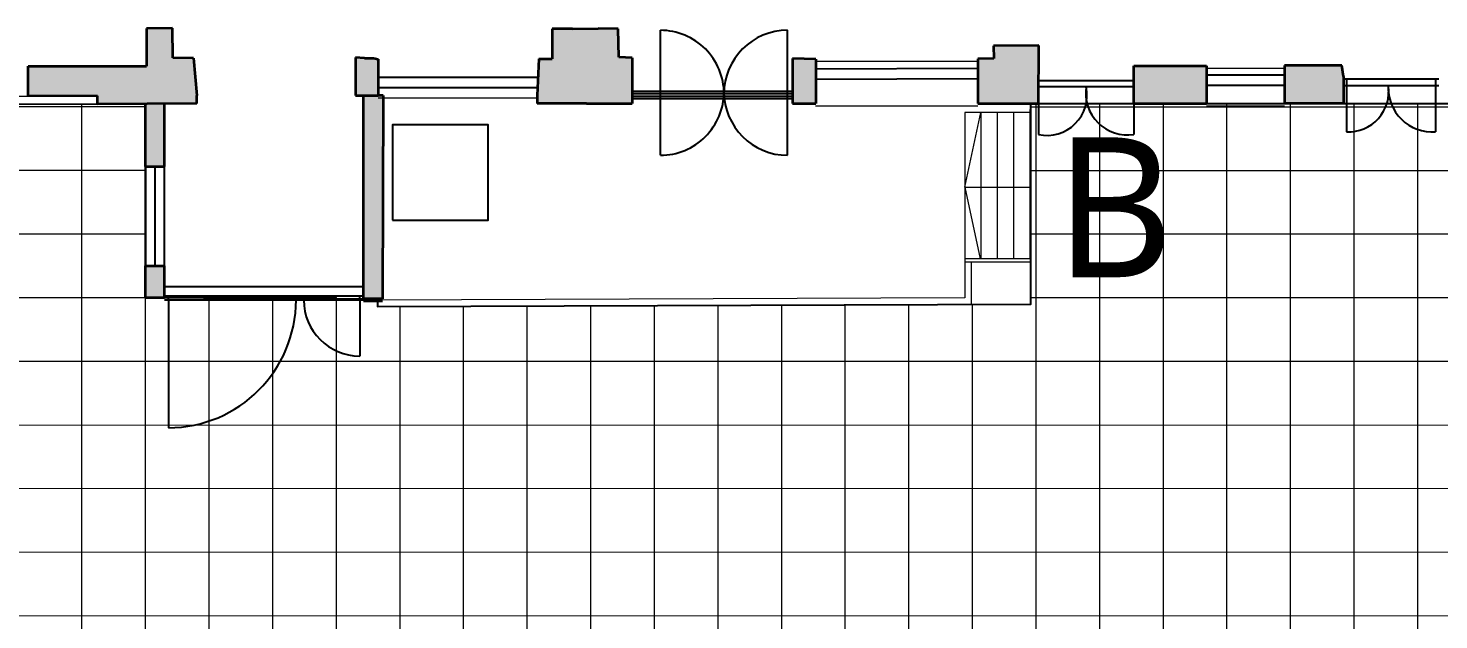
# Model space of a CAD drawing. Header units: millimetres. Extents: x -2569 to 735611, y -420503 to 265310.
# Drawn here: x 365999 to 388174, y 45146 to 54442 of the extents above; entities that cross this region are included whole.
import ezdxf

# ---------------------------------------------------------------- set-up
doc = ezdxf.new("R2010")
doc.units = ezdxf.units.MM
doc.layers.add('00 APUVIIVA No plot', color=6, linetype='Continuous', plot=False)
for name, color, linetype in [('02 IKKUNA', 4, 'Continuous'), ('02 KALUSTEET', 7, 'Continuous'), ('02 OVI', 5, 'Continuous'), ('03 TEKSTI RAPPUKIRJAIN', 7, 'Continuous')]:
    doc.layers.add(name, color=color, linetype=linetype)
for name, color, linetype, lineweight in [('02 KANTAVA', 24, 'Continuous', 35), ('02 KANTAVA _väri', 2, 'Continuous', 35), ('02 RAPUT', 1, 'Continuous', 5), ('02 SEINÄLINJA', 151, 'Continuous', 9)]:
    doc.layers.add(name, color=color, linetype=linetype, lineweight=lineweight)
doc.layers.add('02 Ruudukko eheä', color=7, linetype='Continuous', lineweight=9, true_color=0x7c7887)
doc.styles.get("Standard").update_dxf_attribs({"font": ''})
doc.styles.get('Standard').set_extended_font_data('Roboto')

# ---------------------------------------------------------------- blocks, each defined once
blk = doc.blocks.new('MKH sisäpiha ruudutus')
at = {"layer": '00 APUVIIVA No plot'}
blk.add_lwpolyline([(51759, 30142), (55925, 30152), (55926, 30010), (57557, 30021), (62920, 30034), (64558, 30011), (69923, 30013), (71492, 30004), (76855, 29996), (77610, 30003), (77610, 26958), (81258, 26940), (81256, 26819), (91524, 26857), (91524, 30007), (94288, 30007), (99055, 30007), (99055, 30110), (104406, 30119), (104406, 30024), (105792, 30024), (111153, 30020), (112779, 30028), (117332, 29965)], dxfattribs=at)
at = {"layer": '02 Ruudukko eheä'}
for p, q in [((51760, 29967), (77610, 29961)), ((76610, 13664), (76610, 29997)), ((77610, 13791), (77610, 30003)), ((91524, 29957), (127853, 29949)), ((91610, 13813), (91610, 30007)), ((92610, 13814), (92610, 30007)), ((93610, 16515), (93610, 30007)), ((94610, 16515), (94610, 30007)), ((95610, 16515), (95610, 30007)), ((96610, 13673), (96610, 30007)), ((97610, 13674), (97610, 30007)), ((50353, 28967), (77610, 28961)), ((91524, 28956), (127848, 28948)), ((50353, 27967), (77610, 27961)), ((91524, 27959), (127844, 27959)), ((50353, 26958), (80610, 26958)), ((78610, 13800), (78610, 26960)), ((79610, 13665), (79610, 26960)), ((80610, 13665), (80610, 26960)), ((85610, 13809), (85610, 26835)), ((86610, 13809), (86610, 26839)), ((87610, 13810), (87610, 26842)), ((88610, 13811), (88610, 26846)), ((89610, 13812), (89610, 26850)), ((90610, 13813), (90610, 26854)), ((91524, 26958), (127839, 26958)), ((81610, 16662), (81610, 26820)), ((82610, 16663), (82610, 26824)), ((83610, 16663), (83610, 26827)), ((84610, 16663), (84610, 26831)), ((50353, 25958), (127834, 25958)), ((90865, 25957), (127834, 25949)), ((50353, 24967), (127830, 24949)), ((50353, 23967), (127861, 23949)), ((50353, 22967), (127861, 22949)), ((57105, 21965), (127861, 21949))]:
    blk.add_line(p, q, dxfattribs=at)

msp = doc.modelspace()

# ---------------------------------------------------------------- hatches: boundary and pattern name
at = {"layer": '02 KANTAVA _väri'}
h = msp.add_hatch(color=256, dxfattribs=at)
h.dxf.hatch_style = 1
h.paths.add_polyline_path([(368600, 53973), (368271, 53978), (368265, 54442), (367861, 54439), (367861, 53845), (366000, 53845), (366000, 53387), (367086, 53379), (367088, 53247), (368652, 53261), (368650, 53387)])
h = msp.add_hatch(color=256, dxfattribs=at)
h.dxf.hatch_style = 1
h.paths.add_polyline_path([(375491, 53974), (375284, 53988), (375274, 54434), (374958, 54439), (374554, 54433), (374234, 54433), (374234, 53963), (374024, 53963), (373999, 53385), (373999, 53257), (374774, 53258), (375491, 53258)])
h = msp.add_hatch(color=256, dxfattribs=at)
h.dxf.hatch_style = 1
h.paths.add_polyline_path([(381880, 53521), (381887, 54169), (381176, 54165), (381180, 53967), (380930, 53963), (380930, 53258), (381880, 53258)])
h = msp.add_hatch(color=256, dxfattribs=at)
h.dxf.hatch_style = 1
h.paths.add_polyline_path([(371500, 53955), (371429, 53970), (371284, 53970), (371145, 53982), (371145, 53386), (371500, 53386)])
h = msp.add_hatch(color=256, dxfattribs=at)
h.dxf.hatch_style = 1
h.paths.add_polyline_path([(378380, 53953), (378014, 53964), (378014, 53258), (378380, 53258)])
h = msp.add_hatch(color=256, dxfattribs=at)
h.dxf.hatch_style = 1
h.paths.add_polyline_path([(383382, 53853), (383382, 53258), (384522, 53258), (384522, 53853)])
h = msp.add_hatch(color=256, dxfattribs=at)
h.dxf.hatch_style = 1
h.paths.add_polyline_path([(386675, 53682), (386652, 53854), (385748, 53854), (385748, 53258), (386675, 53258)])
h = msp.add_hatch(color=256, dxfattribs=at)
h.dxf.hatch_style = 1
h.paths.add_polyline_path([(368144, 53257), (367844, 53254), (367844, 52269), (368144, 52269)])
h = msp.add_hatch(color=256, dxfattribs=at)
h.dxf.hatch_style = 1
h.paths.add_polyline_path([(371579, 53386), (371500, 53386), (371271, 53386), (371271, 50191), (371571, 50191)])
h = msp.add_hatch(color=256, dxfattribs=at)
h.dxf.hatch_style = 1
h.paths.add_polyline_path([(368144, 50709), (367844, 50709), (367844, 50209), (368144, 50209)])

# ---------------------------------------------------------------- linework, layer by layer
at = {"layer": '02 IKKUNA', "color": 4, "linetype": 'Continuous'}
for p, q in [((371499, 53675), (374012, 53675)), ((371499, 53510), (374004, 53510))]:
    msp.add_line(p, q, dxfattribs=at)
at = {"layer": '02 IKKUNA', "color": 4}
for p, q in [((378378, 53805), (380928, 53815)), ((385746, 53705), (384520, 53705)), ((378379, 53640), (380929, 53650)), ((385746, 53540), (384520, 53540)), ((367844, 50709), (367844, 52269)), ((367994, 50709), (367994, 52269)), ((368144, 50709), (368144, 52269))]:
    msp.add_line(p, q, dxfattribs=at)
at = {"layer": '02 KALUSTEET'}
msp.add_lwpolyline([(371728, 51425), (373228, 51425), (373228, 52925), (371728, 52925)], close=True, dxfattribs=at)
msp.add_lwpolyline([(371728, 51425), (373228, 51425), (373228, 52925), (371728, 52925)], close=True, dxfattribs=at)
msp.add_lwpolyline([(371728, 51425), (373228, 51425), (373228, 52925), (371728, 52925)], close=True, dxfattribs=at)
at = {"layer": '02 KANTAVA'}
for p, q in [((368265, 54442), (367861, 54439)), ((367861, 54439), (367861, 53845)), ((368271, 53978), (368265, 54442)), ((374234, 54433), (374234, 53963)), ((374554, 54433), (374234, 54433)), ((374234, 54433), (374234, 53963)), ((374554, 54433), (374234, 54433)), ((374554, 54433), (374958, 54439)), ((374554, 54433), (374958, 54439)), ((375274, 54434), (374958, 54439)), ((375274, 54434), (374958, 54439)), ((375284, 53988), (375274, 54434)), ((375284, 53988), (375274, 54434)), ((381887, 54169), (381176, 54163)), ((381176, 54163), (381180, 53967)), ((381882, 53258), (381887, 54169)), ((368600, 53973), (368271, 53978)), ((368600, 53973), (368650, 53387)), ((371284, 53970), (371145, 53982)), ((371145, 53982), (371145, 53386)), ((371284, 53970), (371145, 53982)), ((371145, 53982), (371145, 53386)), ((371284, 53970), (371429, 53970)), ((371284, 53970), (371429, 53970)), ((371429, 53970), (371500, 53955)), ((371429, 53970), (371500, 53955)), ((371500, 53955), (371500, 53386)), ((371500, 53955), (371500, 53386)), ((374024, 53963), (373999, 53385)), ((374024, 53963), (373999, 53385)), ((374024, 53963), (374234, 53963)), ((374024, 53963), (374234, 53963)), ((375491, 53974), (375284, 53988)), ((375491, 53974), (375284, 53988)), ((375491, 53974), (375491, 53258)), ((375491, 53974), (375491, 53258)), ((378380, 53953), (378014, 53964)), ((378014, 53964), (378014, 53258)), ((378380, 53953), (378014, 53964)), ((378014, 53964), (378014, 53258)), ((378380, 53953), (378380, 53258)), ((378380, 53953), (378380, 53258)), ((381180, 53967), (380930, 53963)), ((380930, 53963), (380930, 53258)), ((366000, 53845), (367861, 53845)), ((366000, 53387), (366000, 53845)), ((383382, 53853), (383861, 53853)), ((383382, 53853), (384522, 53853)), ((383382, 53258), (383382, 53853)), ((384412, 53853), (384522, 53853)), ((384522, 53853), (384522, 53258)), ((386652, 53854), (385748, 53854)), ((385748, 53854), (385748, 53258)), ((386675, 53682), (386652, 53854)), ((386675, 53682), (386675, 53258)), ((366000, 53387), (367086, 53379)), ((367088, 53248), (367086, 53379)), ((368652, 53261), (367089, 53247)), ((367844, 52269), (367844, 53254)), ((368144, 52269), (368144, 53257)), ((368652, 53261), (368650, 53387)), ((368652, 53261), (368650, 53387)), ((371145, 53386), (371500, 53386)), ((371145, 53386), (371500, 53386)), ((371271, 50191), (371271, 53386)), ((371579, 53386), (371500, 53386)), ((371579, 53386), (371571, 50191)), ((373999, 53385), (373999, 53257)), ((373999, 53385), (373999, 53257)), ((374774, 53258), (373999, 53257)), ((374774, 53258), (373999, 53257)), ((374774, 53258), (375491, 53258)), ((374774, 53258), (375491, 53258)), ((378014, 53258), (378380, 53258)), ((378014, 53258), (378380, 53258)), ((380930, 53258), (381882, 53258)), ((383382, 53258), (384522, 53258)), ((386675, 53258), (385748, 53258)), ((367844, 52269), (368144, 52269)), ((367844, 50209), (367844, 50709)), ((367844, 50209), (367844, 50709)), ((367844, 50709), (368144, 50709)), ((368144, 50209), (368144, 50709)), ((368144, 50209), (368144, 50709)), ((367844, 50209), (368144, 50209)), ((367844, 50209), (368144, 50209)), ((371490, 50153), (371270, 50153)), ((371570, 50153), (371270, 50153)), ((371492, 50191), (371271, 50191)), ((371571, 50191), (371271, 50191)), ((371492, 50191), (371271, 50191)), ((371571, 50191), (371271, 50191))]:
    msp.add_line(p, q, dxfattribs=at)
at = {"layer": '02 KANTAVA', "ltscale": 30}
for p, q in [((367844, 52269), (368144, 52269)), ((367844, 50709), (368144, 50709))]:
    msp.add_line(p, q, dxfattribs=at)
at = {"layer": '02 OVI'}
for p, q in [((375937, 53409), (375937, 54409)), ((377937, 53409), (377937, 54409)), ((375937, 53445), (375490, 53445)), ((375937, 53445), (375490, 53445)), ((377937, 53445), (375937, 53445)), ((377937, 53445), (375937, 53445)), ((375937, 52445), (375937, 53445)), ((378012, 53445), (377937, 53445)), ((378012, 53445), (377937, 53445)), ((377937, 52445), (377937, 53445)), ((383380, 53616), (381880, 53616)), ((381880, 53521), (381880, 52771)), ((383380, 53521), (381880, 53521)), ((381880, 53521), (381880, 52771)), ((383380, 53521), (383380, 52771)), ((383380, 53521), (383380, 52771)), ((386673, 53644), (387173, 53644)), ((386673, 53544), (387173, 53544)), ((386723, 53644), (386723, 53544)), ((386723, 53544), (386723, 52814)), ((387173, 53644), (388173, 53644)), ((387173, 53544), (388173, 53544)), ((388123, 53644), (388123, 53544)), ((388123, 53544), (388123, 52814)), ((375937, 53409), (375489, 53409)), ((375937, 53334), (375489, 53334)), ((375937, 53370), (375490, 53370)), ((375937, 53370), (375490, 53370)), ((377937, 53409), (375937, 53409)), ((377937, 53370), (375937, 53370)), ((377937, 53370), (375937, 53370)), ((377937, 53334), (375937, 53334)), ((378012, 53409), (377937, 53409)), ((378012, 53370), (377937, 53370)), ((378012, 53370), (377937, 53370)), ((378012, 53334), (377937, 53334)), ((371270, 50380), (368142, 50380)), ((371270, 50231), (368142, 50231)), ((371270, 50231), (368142, 50231)), ((371270, 50171), (368142, 50171)), ((371270, 50171), (368142, 50171)), ((368202, 50171), (368202, 50231)), ((368202, 50171), (368202, 50231)), ((368202, 50171), (368202, 48164)), ((368202, 50171), (368202, 48164)), ((370210, 50171), (370210, 50231)), ((370210, 50171), (370210, 50231)), ((370270, 50171), (370270, 50231)), ((370270, 50171), (370270, 50231)), ((370330, 50171), (370330, 50231)), ((370330, 50171), (370330, 50231)), ((371210, 50171), (371210, 50231)), ((371210, 50171), (371210, 50231)), ((371210, 50171), (371210, 49291)), ((371210, 50171), (371210, 49291))]:
    msp.add_line(p, q, dxfattribs=at)
for centre, radius, start, end in [((375937, 53409), 1000, 359.9989, 90), ((377937, 53409), 1000, 90, 179.9989), ((375937, 53445), 1000, 269.9978, 359.9989), ((377937, 53445), 1000, 179.9989, 269.9978), ((382012, 53389), 632, 257.9947, 12.0053), ((382012, 53389), 632, 257.9947, 12.0053), ((383283, 53423), 659, 171.4625, 278.5375), ((383283, 53423), 659, 171.4625, 278.5375), ((386756, 53445), 631, 266.9962, 9.0532), ((388072, 53506), 694, 176.8354, 274.203), ((368202, 50171), 2007, 270, 0), ((368202, 50171), 2007, 270, 0), ((371210, 50171), 880, 180, 270), ((371210, 50171), 880, 180, 270)]:
    msp.add_arc(centre, radius, start, end, dxfattribs=at)
at = {"layer": '02 RAPUT'}
for p, q in [((381749, 53220), (381744, 53120)), ((381749, 53220), (381744, 53120)), ((380723, 50768), (380725, 50204)), ((380723, 50768), (380725, 50204)), ((380823, 50768), (380825, 50108)), ((380823, 50768), (380825, 50108)), ((380725, 50204), (371490, 50170)), ((380725, 50204), (371490, 50170)), ((371490, 50153), (371490, 50070)), ((371490, 50153), (371490, 50070)), ((381758, 50108), (371490, 50070)), ((381758, 50108), (371490, 50070))]:
    msp.add_line(p, q, dxfattribs=at)
at = {"layer": '02 RAPUT', "ltscale": 30}
for p, q in [((381744, 53120), (380723, 53120)), ((380723, 53120), (380723, 50768)), ((380723, 51944), (380976, 53120)), ((381744, 53120), (380723, 53120)), ((380723, 53120), (380723, 50768)), ((380723, 51944), (380976, 53120)), ((380976, 53120), (380976, 50818)), ((380976, 53120), (380976, 50818)), ((381232, 53120), (381232, 50818)), ((381232, 53120), (381232, 50818)), ((381488, 53120), (381488, 50818)), ((381488, 53120), (381488, 50818)), ((381744, 53120), (381744, 50818)), ((381744, 53120), (381744, 50818)), ((380723, 51944), (381744, 51944)), ((380723, 51944), (380965, 50818)), ((380723, 51944), (381744, 51944)), ((380723, 51944), (380965, 50818)), ((381756, 50818), (380723, 50818)), ((381756, 50818), (380723, 50818)), ((381756, 50768), (380723, 50768)), ((381756, 50768), (380723, 50768))]:
    msp.add_line(p, q, dxfattribs=at)
at = {"layer": '02 RAPUT', "ltscale": 0.05}
msp.add_line((381758, 50108), (381756, 50818), dxfattribs=at)
msp.add_line((381758, 50108), (381756, 50818), dxfattribs=at)
at = {"layer": '02 SEINÄLINJA'}
for p, q in [((378378, 53925), (380928, 53925)), ((384520, 53816), (385746, 53816)), ((367087, 53367), (361734, 53365)), ((378378, 53220), (380928, 53220)), ((384520, 53220), (385746, 53220))]:
    msp.add_line(p, q, dxfattribs=at)
at = {"layer": '02 SEINÄLINJA', "linetype": 'Continuous'}
msp.add_line((371499, 53348), (373997, 53347), dxfattribs=at)

# ---------------------------------------------------------------- block references
at = {"layer": '02 Ruudukko eheä'}
msp.add_blockref('MKH sisäpiha ruudutus', (290234, 23251), dxfattribs=at)

# ---------------------------------------------------------------- texts
at = {"layer": '03 TEKSTI RAPPUKIRJAIN'}
msp.add_text('B', height=2200, dxfattribs=at).set_placement((382140, 50529))

doc.saveas('drawing.dxf')
